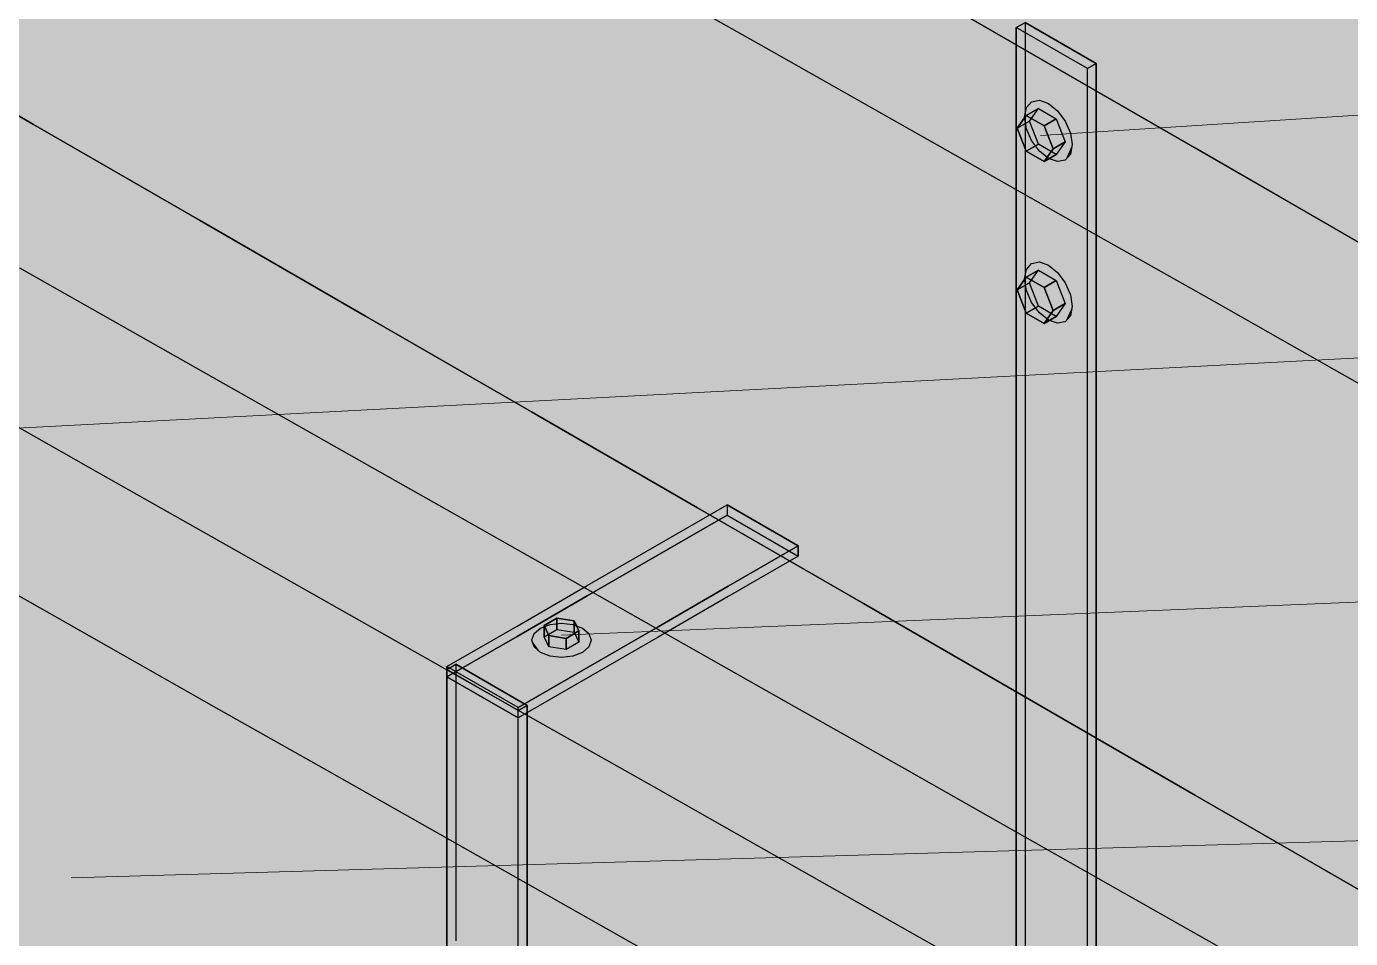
# Model space of a CAD drawing. Header units: metres. Extents: x 0 to 24.2, y -20 to 5.6.
# Drawn here: x 11.6664 to 12.0757, y 1.3067 to 1.5886 of the extents above; entities that cross this region are included whole.
import ezdxf

# ---------------------------------------------------------------- set-up
doc = ezdxf.new("R2010")
doc.units = ezdxf.units.M
doc.header["$LTSCALE"] = 0.25
doc.layers.add('ISO-ARISTAS', color=8, linetype='CONTINUOUS')
doc.layers.add('ISO-CONCRETO-SUP', color=254, linetype='CONTINUOUS', true_color=0xe8e8e8)
doc.layers.add('LLAMADAS', color=30, linetype='CONTINUOUS', lineweight=18)

msp = doc.modelspace()

# ---------------------------------------------------------------- linework, layer by layer
at = {"layer": 'ISO-ARISTAS', "color": 250}
for p, q in [((11.9765, 1.58056), (11.92518, 1.61019)), ((11.9765, 1.58056), (11.92518, 1.61019)), ((11.89677, 1.58091), (11.86258, 1.60025)), ((11.94442, 1.59907), (11.99574, 1.56944)), ((11.94442, 1.59907), (11.99574, 1.56944)), ((11.66858, 1.55833), (11.61726, 1.58796)), ((11.61726, 1.58796), (11.66858, 1.55833)), ((11.97237, 1.58826), (11.97512, 1.58985)), ((11.97237, 1.58826), (11.97512, 1.58985)), ((11.97237, 1.55883), (11.97237, 1.58826)), ((11.99437, 1.57556), (11.97237, 1.58826)), ((11.97237, 1.58826), (11.97237, 1.55883)), ((11.99437, 1.57556), (11.97237, 1.58826)), ((11.97512, 1.58985), (11.97512, 1.56042)), ((11.99712, 1.57715), (11.97512, 1.58985)), ((11.97512, 1.58985), (11.97512, 1.56042)), ((11.97512, 1.58985), (11.99712, 1.57715)), ((11.93095, 1.56157), (11.89677, 1.58091)), ((12.02782, 1.55093), (11.9765, 1.58056)), ((12.02782, 1.55093), (11.9765, 1.58056)), ((11.99437, 1.57556), (11.99712, 1.57715)), ((11.99712, 1.57715), (11.99437, 1.57556)), ((11.99712, 1.54772), (11.99712, 1.57715)), ((11.99712, 1.57715), (11.99712, 1.54772)), ((11.99437, 1.54613), (11.99437, 1.57556)), ((11.99437, 1.54613), (11.99437, 1.57556)), ((11.99574, 1.56944), (12.04706, 1.53981)), ((11.99574, 1.56944), (12.04706, 1.53981)), ((11.97497, 1.56056), (11.97553, 1.56349)), ((11.97553, 1.56349), (11.97713, 1.56533)), ((11.97713, 1.56533), (11.97952, 1.56579)), ((11.97952, 1.56579), (11.98233, 1.56481)), ((11.98233, 1.56481), (11.98515, 1.56254)), ((11.96514, 1.54223), (11.93095, 1.56157)), ((11.97549, 1.56111), (11.97271, 1.55717)), ((11.97271, 1.55717), (11.97549, 1.56111)), ((11.97644, 1.55932), (11.97271, 1.55717)), ((11.97271, 1.55717), (11.97644, 1.55932)), ((11.97553, 1.55699), (11.97497, 1.56056)), ((11.97512, 1.56042), (11.97512, 1.53099)), ((11.97512, 1.56042), (11.97512, 1.53099)), ((11.97921, 1.56326), (11.97549, 1.56111)), ((11.97549, 1.56111), (11.97921, 1.56326)), ((11.97549, 1.56111), (11.98104, 1.55791)), ((11.98104, 1.55791), (11.97549, 1.56111)), ((11.97644, 1.55932), (11.97921, 1.56326)), ((11.97644, 1.55932), (11.97921, 1.56326)), ((11.97921, 1.55216), (11.97644, 1.55932)), ((11.97921, 1.55216), (11.97644, 1.55932)), ((11.97921, 1.56326), (11.98476, 1.56006)), ((11.97921, 1.56326), (11.98476, 1.56006)), ((11.98476, 1.56006), (11.98104, 1.55791)), ((11.98104, 1.55791), (11.98476, 1.56006)), ((11.98476, 1.56006), (11.98754, 1.55291)), ((11.98476, 1.56006), (11.98754, 1.55291)), ((11.98515, 1.56254), (11.98754, 1.55932)), ((11.98754, 1.55932), (11.98913, 1.55564)), ((11.7199, 1.5287), (11.66858, 1.55833)), ((11.66858, 1.55833), (11.7199, 1.5287)), ((11.97237, 1.5294), (11.97237, 1.55883)), ((11.97237, 1.55883), (11.97237, 1.5294)), ((11.97271, 1.55717), (11.97549, 1.55001)), ((11.97549, 1.55001), (11.97271, 1.55717)), ((11.97713, 1.55331), (11.97553, 1.55699)), ((11.98104, 1.55791), (11.98381, 1.55076)), ((11.98381, 1.55076), (11.98104, 1.55791)), ((11.98913, 1.55564), (11.98969, 1.55206)), ((11.97549, 1.55001), (11.97921, 1.55216)), ((11.97921, 1.55216), (11.97549, 1.55001)), ((11.97952, 1.55009), (11.97713, 1.55331)), ((11.98476, 1.54896), (11.97921, 1.55216)), ((11.98476, 1.54896), (11.97921, 1.55216)), ((11.98381, 1.55076), (11.98754, 1.55291)), ((11.98754, 1.55291), (11.98381, 1.55076)), ((11.98754, 1.55291), (11.98476, 1.54896)), ((11.98754, 1.55291), (11.98476, 1.54896)), ((11.98969, 1.55206), (11.98913, 1.54913)), ((11.97549, 1.55001), (11.98104, 1.54681)), ((11.98104, 1.54681), (11.97549, 1.55001)), ((11.98233, 1.54781), (11.97952, 1.55009)), ((11.98104, 1.54681), (11.98381, 1.55076)), ((11.98381, 1.55076), (11.98104, 1.54681)), ((11.98104, 1.54681), (11.98476, 1.54896)), ((11.98476, 1.54896), (11.98104, 1.54681)), ((11.98515, 1.54683), (11.98233, 1.54781)), ((11.98754, 1.5473), (11.98515, 1.54683)), ((11.98913, 1.54913), (11.98754, 1.5473)), ((11.99712, 1.51829), (11.99712, 1.54772)), ((11.99712, 1.54772), (11.99712, 1.51829)), ((12.07914, 1.5213), (12.02782, 1.55093)), ((12.07914, 1.5213), (12.02782, 1.55093)), ((11.99437, 1.5167), (11.99437, 1.54613)), ((11.99437, 1.5167), (11.99437, 1.54613)), ((11.99933, 1.52289), (11.96514, 1.54223)), ((12.04706, 1.53981), (12.09838, 1.51019)), ((12.04706, 1.53981), (12.09838, 1.51019)), ((11.97512, 1.53099), (11.97512, 1.50156)), ((11.97512, 1.53099), (11.97512, 1.50156)), ((11.77122, 1.49907), (11.7199, 1.5287)), ((11.7199, 1.5287), (11.77122, 1.49907)), ((11.97237, 1.49997), (11.97237, 1.5294)), ((11.97237, 1.5294), (11.97237, 1.49997)), ((12.03351, 1.50354), (11.99933, 1.52289)), ((11.97553, 1.51349), (11.97713, 1.51533)), ((11.97713, 1.51533), (11.97952, 1.51579)), ((11.97952, 1.51579), (11.98233, 1.51481)), ((11.98233, 1.51481), (11.98515, 1.51254)), ((11.99437, 1.48727), (11.99437, 1.5167)), ((11.99437, 1.48727), (11.99437, 1.5167)), ((11.99712, 1.48886), (11.99712, 1.51829)), ((11.99712, 1.51829), (11.99712, 1.48886)), ((11.66431, 1.51394), (11.6985, 1.4946)), ((11.97549, 1.51111), (11.97271, 1.50717)), ((11.97271, 1.50717), (11.97549, 1.51111)), ((11.97497, 1.51056), (11.97553, 1.51349)), ((11.97553, 1.50699), (11.97497, 1.51056)), ((11.97921, 1.51326), (11.97549, 1.51111)), ((11.97549, 1.51111), (11.97921, 1.51326)), ((11.97549, 1.51111), (11.98104, 1.50791)), ((11.98104, 1.50791), (11.97549, 1.51111)), ((11.97644, 1.50932), (11.97921, 1.51326)), ((11.97644, 1.50932), (11.97921, 1.51326)), ((11.97921, 1.51326), (11.98476, 1.51006)), ((11.97921, 1.51326), (11.98476, 1.51006)), ((11.98515, 1.51254), (11.98754, 1.50932)), ((11.97644, 1.50932), (11.97271, 1.50717)), ((11.97271, 1.50717), (11.97644, 1.50932)), ((11.97271, 1.50717), (11.97549, 1.50001)), ((11.97549, 1.50001), (11.97271, 1.50717)), ((11.97713, 1.50331), (11.97553, 1.50699)), ((11.97921, 1.50216), (11.97644, 1.50932)), ((11.97921, 1.50216), (11.97644, 1.50932)), ((11.98476, 1.51006), (11.98104, 1.50791)), ((11.98104, 1.50791), (11.98476, 1.51006)), ((11.98104, 1.50791), (11.98381, 1.50076)), ((11.98381, 1.50076), (11.98104, 1.50791)), ((11.98476, 1.51006), (11.98754, 1.50291)), ((11.98476, 1.51006), (11.98754, 1.50291)), ((11.98754, 1.50932), (11.98913, 1.50564)), ((11.97549, 1.50001), (11.97921, 1.50216)), ((11.97921, 1.50216), (11.97549, 1.50001)), ((11.97952, 1.50009), (11.97713, 1.50331)), ((11.98476, 1.49896), (11.97921, 1.50216)), ((11.98476, 1.49896), (11.97921, 1.50216)), ((11.98381, 1.50076), (11.98754, 1.50291)), ((11.98754, 1.50291), (11.98381, 1.50076)), ((11.98754, 1.50291), (11.98476, 1.49896)), ((11.98754, 1.50291), (11.98476, 1.49896)), ((11.98913, 1.50564), (11.98969, 1.50206)), ((11.98969, 1.50206), (11.98913, 1.49913)), ((12.0677, 1.4842), (12.03351, 1.50354)), ((11.82254, 1.46944), (11.77122, 1.49907)), ((11.77122, 1.49907), (11.82254, 1.46944)), ((11.97237, 1.47054), (11.97237, 1.49997)), ((11.97237, 1.49997), (11.97237, 1.47054)), ((11.97512, 1.50156), (11.97512, 1.47213)), ((11.97512, 1.50156), (11.97512, 1.47213)), ((11.97549, 1.50001), (11.98104, 1.49681)), ((11.98104, 1.49681), (11.97549, 1.50001)), ((11.98233, 1.49781), (11.97952, 1.50009)), ((11.98104, 1.49681), (11.98381, 1.50076)), ((11.98381, 1.50076), (11.98104, 1.49681)), ((11.98104, 1.49681), (11.98476, 1.49896)), ((11.98476, 1.49896), (11.98104, 1.49681)), ((11.98913, 1.49913), (11.98754, 1.4973)), ((11.6985, 1.4946), (11.73268, 1.47525)), ((11.98515, 1.49683), (11.98233, 1.49781)), ((11.98754, 1.4973), (11.98515, 1.49683)), ((11.99437, 1.45784), (11.99437, 1.48727)), ((11.99437, 1.45784), (11.99437, 1.48727)), ((11.99712, 1.45943), (11.99712, 1.48886)), ((11.99712, 1.48886), (11.99712, 1.45943)), ((12.10188, 1.46486), (12.0677, 1.4842)), ((11.73268, 1.47525), (11.76687, 1.45591)), ((11.68938, 1.45025), (11.65519, 1.4696)), ((11.68938, 1.45025), (11.65519, 1.4696)), ((11.87386, 1.43981), (11.82254, 1.46944)), ((11.82254, 1.46944), (11.87386, 1.43981)), ((11.97237, 1.44111), (11.97237, 1.47054)), ((11.97237, 1.47054), (11.97237, 1.44111)), ((11.97512, 1.47213), (11.97512, 1.44269)), ((11.97512, 1.47213), (11.97512, 1.44269)), ((11.99437, 1.42841), (11.99437, 1.45784)), ((11.99437, 1.42841), (11.99437, 1.45784)), ((11.99712, 1.42999), (11.99712, 1.45943)), ((11.99712, 1.45943), (11.99712, 1.42999)), ((11.76687, 1.45591), (11.80105, 1.43657)), ((11.72356, 1.43091), (11.68938, 1.45025)), ((11.72356, 1.43091), (11.68938, 1.45025)), ((11.86137, 1.42825), (11.88302, 1.44075)), ((11.86137, 1.42825), (11.88302, 1.44075)), ((11.88302, 1.44075), (11.88302, 1.43758)), ((11.90502, 1.42805), (11.88302, 1.44075)), ((11.88302, 1.44075), (11.88302, 1.43758)), ((11.88302, 1.44075), (11.90502, 1.42805)), ((11.97237, 1.41168), (11.97237, 1.44111)), ((11.97237, 1.44111), (11.97237, 1.41168)), ((11.97512, 1.44269), (11.97512, 1.41326)), ((11.97512, 1.44269), (11.97512, 1.41326)), ((11.80105, 1.43657), (11.83524, 1.41723)), ((11.88302, 1.43758), (11.86137, 1.42508)), ((11.86137, 1.42508), (11.88302, 1.43758)), ((11.92518, 1.41019), (11.87386, 1.43981)), ((11.87386, 1.43981), (11.92518, 1.41019)), ((11.88302, 1.43758), (11.90502, 1.42488)), ((11.88302, 1.43758), (11.90502, 1.42488)), ((11.75775, 1.41157), (11.72356, 1.43091)), ((11.75775, 1.41157), (11.72356, 1.43091)), ((11.99437, 1.39898), (11.99437, 1.42841)), ((11.99437, 1.39898), (11.99437, 1.42841)), ((11.99712, 1.40056), (11.99712, 1.42999)), ((11.99712, 1.42999), (11.99712, 1.40056)), ((11.83972, 1.41575), (11.86137, 1.42825)), ((11.83972, 1.41575), (11.86137, 1.42825)), ((11.86137, 1.42508), (11.83972, 1.41258)), ((11.83972, 1.41258), (11.86137, 1.42508)), ((11.90502, 1.42805), (11.88337, 1.41555)), ((11.88337, 1.41555), (11.90502, 1.42805)), ((11.90502, 1.42488), (11.88337, 1.41238)), ((11.90502, 1.42488), (11.88337, 1.41238)), ((11.90502, 1.42488), (11.90502, 1.42805)), ((11.90502, 1.42805), (11.90502, 1.42488)), ((11.65747, 1.41631), (11.69166, 1.39697)), ((11.65747, 1.41631), (11.69166, 1.39697)), ((11.83524, 1.41723), (11.86942, 1.39789)), ((11.81807, 1.40325), (11.83972, 1.41575)), ((11.81807, 1.40325), (11.83972, 1.41575)), ((11.83972, 1.41258), (11.81807, 1.40008)), ((11.81807, 1.40008), (11.83972, 1.41258)), ((11.88337, 1.41555), (11.86172, 1.40305)), ((11.86172, 1.40305), (11.88337, 1.41555)), ((11.88337, 1.41238), (11.86172, 1.39988)), ((11.88337, 1.41238), (11.86172, 1.39988)), ((11.97512, 1.41326), (11.97512, 1.38383)), ((11.97512, 1.41326), (11.97512, 1.38383)), ((11.79193, 1.39223), (11.75775, 1.41157)), ((11.79193, 1.39223), (11.75775, 1.41157)), ((11.9765, 1.38056), (11.92518, 1.41019)), ((11.92518, 1.41019), (11.9765, 1.38056)), ((11.97237, 1.38224), (11.97237, 1.41168)), ((11.97237, 1.41168), (11.97237, 1.38224)), ((11.82532, 1.40264), (11.8283, 1.40379)), ((11.83037, 1.4057), (11.82642, 1.40342)), ((11.82642, 1.40342), (11.83037, 1.4057)), ((11.8283, 1.40379), (11.83182, 1.40419)), ((11.83577, 1.40487), (11.83037, 1.4057)), ((11.83037, 1.4057), (11.83037, 1.4022)), ((11.83037, 1.4022), (11.83037, 1.4057)), ((11.83037, 1.4057), (11.83577, 1.40487)), ((11.83182, 1.40419), (11.83533, 1.40379)), ((11.83533, 1.40379), (11.83831, 1.40264)), ((11.83577, 1.40137), (11.83577, 1.40487)), ((11.83721, 1.40175), (11.83577, 1.40487)), ((11.83577, 1.40487), (11.83577, 1.40137)), ((11.83577, 1.40487), (11.83721, 1.40175)), ((11.79642, 1.39075), (11.81807, 1.40325)), ((11.79642, 1.39075), (11.81807, 1.40325)), ((11.81807, 1.40008), (11.79642, 1.38758)), ((11.79642, 1.38758), (11.81807, 1.40008)), ((11.82263, 1.39889), (11.82333, 1.40092)), ((11.82333, 1.40092), (11.82532, 1.40264)), ((11.82642, 1.40342), (11.82642, 1.39992)), ((11.82642, 1.39992), (11.82642, 1.40342)), ((11.82642, 1.40342), (11.82787, 1.40031)), ((11.82787, 1.40031), (11.82642, 1.40342)), ((11.82642, 1.39992), (11.83037, 1.4022)), ((11.82642, 1.39992), (11.83037, 1.4022)), ((11.82787, 1.39681), (11.82642, 1.39992)), ((11.82787, 1.39681), (11.82642, 1.39992)), ((11.82787, 1.40031), (11.82787, 1.39681)), ((11.83326, 1.39947), (11.82787, 1.40031)), ((11.82787, 1.39681), (11.82787, 1.40031)), ((11.82787, 1.40031), (11.83326, 1.39947)), ((11.83037, 1.4022), (11.83577, 1.40137)), ((11.83037, 1.4022), (11.83577, 1.40137)), ((11.83721, 1.40175), (11.83326, 1.39947)), ((11.83326, 1.39947), (11.83721, 1.40175)), ((11.83577, 1.40137), (11.83721, 1.39825)), ((11.83577, 1.40137), (11.83721, 1.39825)), ((11.83721, 1.39825), (11.83721, 1.40175)), ((11.83721, 1.40175), (11.83721, 1.39825)), ((11.83831, 1.40264), (11.8403, 1.40092)), ((11.86172, 1.40305), (11.84007, 1.39055)), ((11.84007, 1.39055), (11.86172, 1.40305)), ((11.86172, 1.39988), (11.84007, 1.38738)), ((11.86172, 1.39988), (11.84007, 1.38738)), ((11.8403, 1.40092), (11.841, 1.39889)), ((11.99712, 1.37113), (11.99712, 1.40056)), ((11.99712, 1.40056), (11.99712, 1.37113)), ((11.69166, 1.39697), (11.72584, 1.37762)), ((11.69166, 1.39697), (11.72584, 1.37762)), ((11.82333, 1.39686), (11.82263, 1.39889)), ((11.82532, 1.39514), (11.82333, 1.39686)), ((11.83326, 1.39597), (11.82787, 1.39681)), ((11.83326, 1.39597), (11.82787, 1.39681)), ((11.83326, 1.39597), (11.83326, 1.39947)), ((11.83326, 1.39947), (11.83326, 1.39597)), ((11.83721, 1.39825), (11.83326, 1.39597)), ((11.83721, 1.39825), (11.83326, 1.39597)), ((11.8403, 1.39686), (11.83831, 1.39514)), ((11.841, 1.39889), (11.8403, 1.39686)), ((11.86942, 1.39789), (11.90361, 1.37854)), ((11.99437, 1.36954), (11.99437, 1.39898)), ((11.99437, 1.36954), (11.99437, 1.39898)), ((11.82612, 1.37289), (11.79193, 1.39223)), ((11.82612, 1.37289), (11.79193, 1.39223)), ((11.8283, 1.39399), (11.82532, 1.39514)), ((11.83182, 1.39358), (11.8283, 1.39399)), ((11.83533, 1.39399), (11.83182, 1.39358)), ((11.83831, 1.39514), (11.83533, 1.39399)), ((11.79642, 1.38985), (11.79917, 1.39144)), ((11.79642, 1.38985), (11.79917, 1.39144)), ((11.79642, 1.38758), (11.79642, 1.39075)), ((11.81842, 1.37805), (11.79642, 1.39075)), ((11.81842, 1.37805), (11.79642, 1.39075)), ((11.79642, 1.39075), (11.79642, 1.38758)), ((11.79642, 1.36137), (11.79642, 1.38985)), ((11.81842, 1.37715), (11.79642, 1.38985)), ((11.79642, 1.38985), (11.79642, 1.36137)), ((11.81842, 1.37715), (11.79642, 1.38985)), ((11.81842, 1.37488), (11.79642, 1.38758)), ((11.79642, 1.38758), (11.81842, 1.37488)), ((11.79917, 1.39144), (11.79917, 1.36295)), ((11.82117, 1.37874), (11.79917, 1.39144)), ((11.79917, 1.39144), (11.79917, 1.36295)), ((11.79917, 1.39144), (11.82117, 1.37874)), ((11.84007, 1.39055), (11.81842, 1.37805)), ((11.81842, 1.37805), (11.84007, 1.39055)), ((11.84007, 1.38738), (11.81842, 1.37488)), ((11.84007, 1.38738), (11.81842, 1.37488)), ((11.97512, 1.38383), (11.97512, 1.3544)), ((11.97512, 1.38383), (11.97512, 1.3544)), ((11.97237, 1.35281), (11.97237, 1.38224)), ((11.97237, 1.38224), (11.97237, 1.35281)), ((12.02782, 1.35093), (11.9765, 1.38056)), ((11.9765, 1.38056), (12.02782, 1.35093)), ((11.72584, 1.37762), (11.76003, 1.35828)), ((11.72584, 1.37762), (11.76003, 1.35828)), ((11.81842, 1.37715), (11.82117, 1.37874)), ((11.82117, 1.37874), (11.81842, 1.37715)), ((11.81842, 1.37488), (11.81842, 1.37805)), ((11.81842, 1.37488), (11.81842, 1.37805)), ((11.81842, 1.34867), (11.81842, 1.37715)), ((11.81842, 1.34867), (11.81842, 1.37715)), ((11.82117, 1.35025), (11.82117, 1.37874)), ((11.82117, 1.37874), (11.82117, 1.35025)), ((11.90361, 1.37854), (11.93779, 1.3592)), ((11.86031, 1.35354), (11.82612, 1.37289)), ((11.86031, 1.35354), (11.82612, 1.37289)), ((11.99712, 1.3417), (11.99712, 1.37113)), ((11.99712, 1.37113), (11.99712, 1.3417)), ((11.99437, 1.34011), (11.99437, 1.36954)), ((11.99437, 1.34011), (11.99437, 1.36954)), ((11.79917, 1.36295), (11.79917, 1.33447)), ((11.79917, 1.36295), (11.79917, 1.33447)), ((11.79642, 1.33288), (11.79642, 1.36137)), ((11.79642, 1.36137), (11.79642, 1.33288)), ((11.93779, 1.3592), (11.97198, 1.33986)), ((11.76003, 1.35828), (11.79421, 1.33894)), ((11.76003, 1.35828), (11.79421, 1.33894)), ((11.89449, 1.3342), (11.86031, 1.35354)), ((11.89449, 1.3342), (11.86031, 1.35354)), ((11.97237, 1.32338), (11.97237, 1.35281)), ((11.97237, 1.35281), (11.97237, 1.32338)), ((11.97512, 1.3544), (11.97512, 1.32497)), ((11.97512, 1.3544), (11.97512, 1.32497)), ((12.07914, 1.3213), (12.02782, 1.35093)), ((12.02782, 1.35093), (12.07914, 1.3213)), ((11.81842, 1.32018), (11.81842, 1.34867)), ((11.81842, 1.32018), (11.81842, 1.34867)), ((11.82117, 1.32177), (11.82117, 1.35025)), ((11.82117, 1.35025), (11.82117, 1.32177)), ((11.79421, 1.33894), (11.8284, 1.3196)), ((11.79421, 1.33894), (11.8284, 1.3196)), ((11.97198, 1.33986), (12.00616, 1.32052)), ((11.99437, 1.31068), (11.99437, 1.34011)), ((11.99437, 1.31068), (11.99437, 1.34011)), ((11.99712, 1.31227), (11.99712, 1.3417)), ((11.99712, 1.3417), (11.99712, 1.31227)), ((11.79917, 1.33447), (11.79917, 1.30599)), ((11.79917, 1.33447), (11.79917, 1.30599)), ((11.92868, 1.31486), (11.89449, 1.3342)), ((11.92868, 1.31486), (11.89449, 1.3342)), ((11.79642, 1.3044), (11.79642, 1.33288)), ((11.79642, 1.33288), (11.79642, 1.3044)), ((11.97237, 1.29395), (11.97237, 1.32338)), ((11.97237, 1.32338), (11.97237, 1.29395)), ((11.97512, 1.32497), (11.97512, 1.29554)), ((11.97512, 1.32497), (11.97512, 1.29554)), ((11.81842, 1.2917), (11.81842, 1.32018)), ((11.81842, 1.2917), (11.81842, 1.32018)), ((11.82117, 1.29329), (11.82117, 1.32177)), ((11.82117, 1.32177), (11.82117, 1.29329)), ((11.8284, 1.3196), (11.86258, 1.30025)), ((11.8284, 1.3196), (11.86258, 1.30025)), ((12.00616, 1.32052), (12.04035, 1.30118)), ((11.96286, 1.29552), (11.92868, 1.31486)), ((11.96286, 1.29552), (11.92868, 1.31486)), ((11.99437, 1.28125), (11.99437, 1.31068)), ((11.99437, 1.28125), (11.99437, 1.31068)), ((11.99712, 1.28284), (11.99712, 1.31227)), ((11.99712, 1.31227), (11.99712, 1.28284))]:
    msp.add_line(p, q, dxfattribs=at)
at = {"layer": 'ISO-CONCRETO-SUP', "true_color": 0xb2b2ad}
for points in [[(11.66858, 1.60833), (11.7199, 1.5787), (11.66858, 1.65833), (11.7199, 1.6287)], [(11.77122, 1.59907), (11.82254, 1.56944), (11.77122, 1.64907), (11.82254, 1.61944)], [(11.94442, 1.59907), (11.99574, 1.56944), (11.94442, 1.64907), (11.99574, 1.61944)], [(11.61726, 1.58796), (11.66858, 1.55833), (11.61726, 1.63796), (11.66858, 1.60833)], [(11.87386, 1.58981), (11.92518, 1.56019), (11.87386, 1.63981), (11.92518, 1.61019)], [(12.04706, 1.58981), (12.09838, 1.56019), (12.04706, 1.63981), (12.09838, 1.61019)], [(11.7199, 1.5787), (11.77122, 1.54907), (11.7199, 1.6287), (11.77122, 1.59907)], [(11.82254, 1.56944), (11.87386, 1.53981), (11.82254, 1.61944), (11.87386, 1.58981)], [(11.99574, 1.56944), (12.04706, 1.53981), (11.99574, 1.61944), (12.04706, 1.58981)], [(11.92518, 1.56019), (11.9765, 1.53056), (11.92518, 1.61019), (11.9765, 1.58056)], [(11.66858, 1.55833), (11.7199, 1.5287), (11.66858, 1.60833), (11.7199, 1.5787)], [(11.77122, 1.54907), (11.82254, 1.51944), (11.77122, 1.59907), (11.82254, 1.56944)], [(11.87386, 1.53981), (11.92518, 1.51019), (11.87386, 1.58981), (11.92518, 1.56019)], [(12.04706, 1.53981), (12.09838, 1.51019), (12.04706, 1.58981), (12.09838, 1.56019)], [(11.9765, 1.53056), (12.02782, 1.50093), (11.9765, 1.58056), (12.02782, 1.55093)], [(11.7199, 1.5287), (11.77122, 1.49907), (11.7199, 1.5787), (11.77122, 1.54907)], [(11.82254, 1.51944), (11.87386, 1.48981), (11.82254, 1.56944), (11.87386, 1.53981)], [(11.92518, 1.51019), (11.9765, 1.48056), (11.92518, 1.56019), (11.9765, 1.53056)], [(11.77122, 1.49907), (11.82254, 1.46944), (11.77122, 1.54907), (11.82254, 1.51944)], [(12.02782, 1.50093), (12.07914, 1.4713), (12.02782, 1.55093), (12.07914, 1.5213)], [(11.87386, 1.48981), (11.92518, 1.46019), (11.87386, 1.53981), (11.92518, 1.51019)], [(11.9765, 1.48056), (12.02782, 1.45093), (11.9765, 1.53056), (12.02782, 1.50093)], [(11.82254, 1.46944), (11.87386, 1.43981), (11.82254, 1.51944), (11.87386, 1.48981)], [(11.92518, 1.46019), (11.9765, 1.43056), (11.92518, 1.51019), (11.9765, 1.48056)], [(12.02782, 1.45093), (12.07914, 1.4213), (12.02782, 1.50093), (12.07914, 1.4713)], [(11.87386, 1.43981), (11.92518, 1.41019), (11.87386, 1.48981), (11.92518, 1.46019)], [(11.9765, 1.43056), (12.02782, 1.40093), (11.9765, 1.48056), (12.02782, 1.45093)], [(11.92518, 1.41019), (11.9765, 1.38056), (11.92518, 1.46019), (11.9765, 1.43056)], [(12.02782, 1.40093), (12.07914, 1.3713), (12.02782, 1.45093), (12.07914, 1.4213)], [(11.9765, 1.38056), (12.02782, 1.35093), (11.9765, 1.43056), (12.02782, 1.40093)], [(12.02782, 1.35093), (12.07914, 1.3213), (12.02782, 1.40093), (12.07914, 1.3713)]]:
    msp.add_solid(points, dxfattribs=at)
at = {"layer": 'ISO-CONCRETO-SUP', "true_color": 0xa2a7af}
for points in [[(11.65747, 1.60381), (11.69166, 1.58447), (11.65747, 1.64131), (11.69166, 1.62197)], [(11.72584, 1.60262), (11.76003, 1.58328), (11.72584, 1.64012), (11.76003, 1.62078)], [(11.79421, 1.60144), (11.8284, 1.5821), (11.79421, 1.63894), (11.8284, 1.6196)], [(11.69166, 1.58447), (11.72584, 1.56512), (11.69166, 1.62197), (11.72584, 1.60262)], [(11.76003, 1.58328), (11.79421, 1.56394), (11.76003, 1.62078), (11.79421, 1.60144)], [(11.8284, 1.5821), (11.86258, 1.56275), (11.8284, 1.6196), (11.86258, 1.60025)], [(11.65747, 1.56631), (11.69166, 1.54697), (11.65747, 1.60381), (11.69166, 1.58447)], [(11.72584, 1.56512), (11.76003, 1.54578), (11.72584, 1.60262), (11.76003, 1.58328)], [(11.79421, 1.56394), (11.8284, 1.5446), (11.79421, 1.60144), (11.8284, 1.5821)], [(11.86258, 1.56275), (11.89677, 1.54341), (11.86258, 1.60025), (11.89677, 1.58091)], [(11.69166, 1.54697), (11.72584, 1.52762), (11.69166, 1.58447), (11.72584, 1.56512)], [(11.76003, 1.54578), (11.79421, 1.52644), (11.76003, 1.58328), (11.79421, 1.56394)], [(11.8284, 1.5446), (11.86258, 1.52525), (11.8284, 1.5821), (11.86258, 1.56275)], [(11.89677, 1.54341), (11.93095, 1.52407), (11.89677, 1.58091), (11.93095, 1.56157)], [(11.65747, 1.52881), (11.69166, 1.50947), (11.65747, 1.56631), (11.69166, 1.54697)], [(11.72584, 1.52762), (11.76003, 1.50828), (11.72584, 1.56512), (11.76003, 1.54578)], [(11.79421, 1.52644), (11.8284, 1.5071), (11.79421, 1.56394), (11.8284, 1.5446)], [(11.86258, 1.52525), (11.89677, 1.50591), (11.86258, 1.56275), (11.89677, 1.54341)], [(11.93095, 1.52407), (11.96514, 1.50473), (11.93095, 1.56157), (11.96514, 1.54223)], [(11.69166, 1.50947), (11.72584, 1.49012), (11.69166, 1.54697), (11.72584, 1.52762)], [(11.76003, 1.50828), (11.79421, 1.48894), (11.76003, 1.54578), (11.79421, 1.52644)], [(11.8284, 1.5071), (11.86258, 1.48775), (11.8284, 1.5446), (11.86258, 1.52525)], [(11.89677, 1.50591), (11.93095, 1.48657), (11.89677, 1.54341), (11.93095, 1.52407)], [(11.96514, 1.50473), (11.99933, 1.48539), (11.96514, 1.54223), (11.99933, 1.52289)], [(11.65747, 1.49131), (11.69166, 1.47197), (11.65747, 1.52881), (11.69166, 1.50947)], [(11.72584, 1.49012), (11.76003, 1.47078), (11.72584, 1.52762), (11.76003, 1.50828)], [(11.79421, 1.48894), (11.8284, 1.4696), (11.79421, 1.52644), (11.8284, 1.5071)], [(11.86258, 1.48775), (11.89677, 1.46841), (11.86258, 1.52525), (11.89677, 1.50591)], [(11.93095, 1.48657), (11.96514, 1.46723), (11.93095, 1.52407), (11.96514, 1.50473)], [(11.99933, 1.48539), (12.03351, 1.46604), (11.99933, 1.52289), (12.03351, 1.50354)], [(11.69166, 1.47197), (11.72584, 1.45262), (11.69166, 1.50947), (11.72584, 1.49012)], [(11.76003, 1.47078), (11.79421, 1.45144), (11.76003, 1.50828), (11.79421, 1.48894)], [(11.8284, 1.4696), (11.86258, 1.45025), (11.8284, 1.5071), (11.86258, 1.48775)], [(11.89677, 1.46841), (11.93095, 1.44907), (11.89677, 1.50591), (11.93095, 1.48657)], [(11.96514, 1.46723), (11.99933, 1.44789), (11.96514, 1.50473), (11.99933, 1.48539)], [(12.03351, 1.46604), (12.0677, 1.4467), (12.03351, 1.50354), (12.0677, 1.4842)], [(11.65747, 1.45381), (11.69166, 1.43447), (11.65747, 1.49131), (11.69166, 1.47197)], [(11.72584, 1.45262), (11.76003, 1.43328), (11.72584, 1.49012), (11.76003, 1.47078)], [(11.79421, 1.45144), (11.8284, 1.4321), (11.79421, 1.48894), (11.8284, 1.4696)], [(11.86258, 1.45025), (11.89677, 1.43091), (11.86258, 1.48775), (11.89677, 1.46841)], [(11.93095, 1.44907), (11.96514, 1.42973), (11.93095, 1.48657), (11.96514, 1.46723)], [(11.99933, 1.44789), (12.03351, 1.42854), (11.99933, 1.48539), (12.03351, 1.46604)], [(12.0677, 1.4467), (12.10188, 1.42736), (12.0677, 1.4842), (12.10188, 1.46486)], [(11.65519, 1.43388), (11.68938, 1.41454), (11.65519, 1.4696), (11.68938, 1.45025)], [(11.69166, 1.43447), (11.72584, 1.41512), (11.69166, 1.47197), (11.72584, 1.45262)], [(11.76003, 1.43328), (11.79421, 1.41394), (11.76003, 1.47078), (11.79421, 1.45144)], [(11.8284, 1.4321), (11.86258, 1.41275), (11.8284, 1.4696), (11.86258, 1.45025)], [(11.89677, 1.43091), (11.93095, 1.41157), (11.89677, 1.46841), (11.93095, 1.44907)], [(11.96514, 1.42973), (11.99933, 1.41039), (11.96514, 1.46723), (11.99933, 1.44789)], [(12.03351, 1.42854), (12.0677, 1.4092), (12.03351, 1.46604), (12.0677, 1.4467)], [(11.65747, 1.41631), (11.69166, 1.39697), (11.65747, 1.45381), (11.69166, 1.43447)], [(11.68938, 1.41454), (11.72356, 1.3952), (11.68938, 1.45025), (11.72356, 1.43091)], [(11.72584, 1.41512), (11.76003, 1.39578), (11.72584, 1.45262), (11.76003, 1.43328)], [(11.79421, 1.41394), (11.8284, 1.3946), (11.79421, 1.45144), (11.8284, 1.4321)], [(11.86258, 1.41275), (11.89677, 1.39341), (11.86258, 1.45025), (11.89677, 1.43091)], [(11.93095, 1.41157), (11.96514, 1.39223), (11.93095, 1.44907), (11.96514, 1.42973)], [(11.99933, 1.41039), (12.03351, 1.39104), (11.99933, 1.44789), (12.03351, 1.42854)], [(12.0677, 1.4092), (12.10188, 1.38986), (12.0677, 1.4467), (12.10188, 1.42736)], [(11.65519, 1.39817), (11.68938, 1.37883), (11.65519, 1.43388), (11.68938, 1.41454)], [(11.69166, 1.39697), (11.72584, 1.37762), (11.69166, 1.43447), (11.72584, 1.41512)], [(11.76003, 1.39578), (11.79421, 1.37644), (11.76003, 1.43328), (11.79421, 1.41394)], [(11.72356, 1.3952), (11.75775, 1.37586), (11.72356, 1.43091), (11.75775, 1.41157)], [(11.8284, 1.3946), (11.86258, 1.37525), (11.8284, 1.4321), (11.86258, 1.41275)], [(11.89677, 1.39341), (11.93095, 1.37407), (11.89677, 1.43091), (11.93095, 1.41157)], [(11.96514, 1.39223), (11.99933, 1.37289), (11.96514, 1.42973), (11.99933, 1.41039)], [(12.03351, 1.39104), (12.0677, 1.3717), (12.03351, 1.42854), (12.0677, 1.4092)], [(11.68938, 1.37883), (11.72356, 1.35948), (11.68938, 1.41454), (11.72356, 1.3952)], [(11.72584, 1.37762), (11.76003, 1.35828), (11.72584, 1.41512), (11.76003, 1.39578)], [(11.79421, 1.37644), (11.8284, 1.3571), (11.79421, 1.41394), (11.8284, 1.3946)], [(11.86258, 1.37525), (11.89677, 1.35591), (11.86258, 1.41275), (11.89677, 1.39341)], [(11.75775, 1.37586), (11.79193, 1.35651), (11.75775, 1.41157), (11.79193, 1.39223)], [(11.93095, 1.37407), (11.96514, 1.35473), (11.93095, 1.41157), (11.96514, 1.39223)], [(11.99933, 1.37289), (12.03351, 1.35354), (11.99933, 1.41039), (12.03351, 1.39104)], [(12.0677, 1.3717), (12.10188, 1.35236), (12.0677, 1.4092), (12.10188, 1.38986)], [(11.65519, 1.36245), (11.68938, 1.34311), (11.65519, 1.39817), (11.68938, 1.37883)], [(11.76003, 1.35828), (11.79421, 1.33894), (11.76003, 1.39578), (11.79421, 1.37644)], [(11.72356, 1.35948), (11.75775, 1.34014), (11.72356, 1.3952), (11.75775, 1.37586)], [(11.79193, 1.35651), (11.82612, 1.33717), (11.79193, 1.39223), (11.82612, 1.37289)], [(11.8284, 1.3571), (11.86258, 1.33775), (11.8284, 1.3946), (11.86258, 1.37525)], [(11.89677, 1.35591), (11.93095, 1.33657), (11.89677, 1.39341), (11.93095, 1.37407)], [(11.96514, 1.35473), (11.99933, 1.33539), (11.96514, 1.39223), (11.99933, 1.37289)], [(12.03351, 1.35354), (12.0677, 1.3342), (12.03351, 1.39104), (12.0677, 1.3717)], [(11.68938, 1.34311), (11.72356, 1.32377), (11.68938, 1.37883), (11.72356, 1.35948)], [(11.75775, 1.34014), (11.79193, 1.3208), (11.75775, 1.37586), (11.79193, 1.35651)], [(11.79421, 1.33894), (11.8284, 1.3196), (11.79421, 1.37644), (11.8284, 1.3571)], [(11.86258, 1.33775), (11.89677, 1.31841), (11.86258, 1.37525), (11.89677, 1.35591)], [(11.82612, 1.33717), (11.86031, 1.31783), (11.82612, 1.37289), (11.86031, 1.35354)], [(11.93095, 1.33657), (11.96514, 1.31723), (11.93095, 1.37407), (11.96514, 1.35473)], [(11.99933, 1.33539), (12.03351, 1.31604), (11.99933, 1.37289), (12.03351, 1.35354)], [(12.0677, 1.3342), (12.10188, 1.31486), (12.0677, 1.3717), (12.10188, 1.35236)], [(11.65519, 1.32674), (11.68938, 1.3074), (11.65519, 1.36245), (11.68938, 1.34311)], [(11.72356, 1.32377), (11.75775, 1.30443), (11.72356, 1.35948), (11.75775, 1.34014)], [(11.79193, 1.3208), (11.82612, 1.30146), (11.79193, 1.35651), (11.82612, 1.33717)], [(11.8284, 1.3196), (11.86258, 1.30025), (11.8284, 1.3571), (11.86258, 1.33775)], [(11.89677, 1.31841), (11.93095, 1.29907), (11.89677, 1.35591), (11.93095, 1.33657)], [(11.96514, 1.31723), (11.99933, 1.29789), (11.96514, 1.35473), (11.99933, 1.33539)], [(11.86031, 1.31783), (11.89449, 1.29849), (11.86031, 1.35354), (11.89449, 1.3342)], [(12.03351, 1.31604), (12.0677, 1.2967), (12.03351, 1.35354), (12.0677, 1.3342)], [(11.68938, 1.3074), (11.72356, 1.28806), (11.68938, 1.34311), (11.72356, 1.32377)], [(11.75775, 1.30443), (11.79193, 1.28509), (11.75775, 1.34014), (11.79193, 1.3208)], [(11.82612, 1.30146), (11.86031, 1.28212), (11.82612, 1.33717), (11.86031, 1.31783)], [(11.86258, 1.30025), (11.89677, 1.28091), (11.86258, 1.33775), (11.89677, 1.31841)], [(11.89449, 1.29849), (11.92868, 1.27915), (11.89449, 1.3342), (11.92868, 1.31486)], [(11.93095, 1.29907), (11.96514, 1.27973), (11.93095, 1.33657), (11.96514, 1.31723)], [(11.99933, 1.29789), (12.03351, 1.27854), (11.99933, 1.33539), (12.03351, 1.31604)], [(12.0677, 1.2967), (12.10188, 1.27736), (12.0677, 1.3342), (12.10188, 1.31486)], [(11.65519, 1.29103), (11.68938, 1.27168), (11.65519, 1.32674), (11.68938, 1.3074)], [(11.72356, 1.28806), (11.75775, 1.26871), (11.72356, 1.32377), (11.75775, 1.30443)], [(11.79193, 1.28509), (11.82612, 1.26574), (11.79193, 1.3208), (11.82612, 1.30146)], [(11.86031, 1.28212), (11.89449, 1.26277), (11.86031, 1.31783), (11.89449, 1.29849)], [(11.89677, 1.28091), (11.93095, 1.26157), (11.89677, 1.31841), (11.93095, 1.29907)], [(11.92868, 1.27915), (11.96286, 1.2598), (11.92868, 1.31486), (11.96286, 1.29552)], [(11.96514, 1.27973), (11.99933, 1.26039), (11.96514, 1.31723), (11.99933, 1.29789)], [(12.03351, 1.27854), (12.0677, 1.2592), (12.03351, 1.31604), (12.0677, 1.2967)], [(11.68938, 1.27168), (11.72356, 1.25234), (11.68938, 1.3074), (11.72356, 1.28806)]]:
    msp.add_solid(points, dxfattribs=at)
at = {"layer": 'ISO-CONCRETO-SUP', "true_color": 0xc5c5c0}
for points in [[(11.70386, 1.63796), (11.75518, 1.60833), (11.66056, 1.61296), (11.71188, 1.58333)], [(11.79848, 1.63333), (11.8498, 1.6037), (11.75518, 1.60833), (11.8065, 1.5787)], [(11.96848, 1.63519), (12.0198, 1.60556), (11.92518, 1.61019), (11.9765, 1.58056)], [(12.0631, 1.63056), (12.11442, 1.60093), (12.0198, 1.60556), (12.07112, 1.57593)], [(11.8931, 1.6287), (11.94442, 1.59907), (11.8498, 1.6037), (11.90112, 1.57407)], [(11.66056, 1.61296), (11.71188, 1.58333), (11.61726, 1.58796), (11.66858, 1.55833)], [(11.75518, 1.60833), (11.8065, 1.5787), (11.71188, 1.58333), (11.7632, 1.5537)], [(12.0198, 1.60556), (12.07112, 1.57593), (11.9765, 1.58056), (12.02782, 1.55093)], [(11.8498, 1.6037), (11.90112, 1.57407), (11.8065, 1.5787), (11.85782, 1.54907)], [(12.11442, 1.60093), (12.16574, 1.5713), (12.07112, 1.57593), (12.12244, 1.5463)], [(11.94442, 1.59907), (11.99574, 1.56944), (11.90112, 1.57407), (11.95244, 1.54444)], [(11.71188, 1.58333), (11.7632, 1.5537), (11.66858, 1.55833), (11.7199, 1.5287)], [(11.8065, 1.5787), (11.85782, 1.54907), (11.7632, 1.5537), (11.81452, 1.52407)], [(12.07112, 1.57593), (12.12244, 1.5463), (12.02782, 1.55093), (12.07914, 1.5213)], [(11.90112, 1.57407), (11.95244, 1.54444), (11.85782, 1.54907), (11.90914, 1.51944)], [(11.99574, 1.56944), (12.04706, 1.53981), (11.95244, 1.54444), (12.00376, 1.51481)], [(11.7632, 1.5537), (11.81452, 1.52407), (11.7199, 1.5287), (11.77122, 1.49907)], [(11.85782, 1.54907), (11.90914, 1.51944), (11.81452, 1.52407), (11.86584, 1.49444)], [(11.95244, 1.54444), (12.00376, 1.51481), (11.90914, 1.51944), (11.96046, 1.48981)], [(12.04706, 1.53981), (12.09838, 1.51019), (12.00376, 1.51481), (12.05508, 1.48519)], [(11.81452, 1.52407), (11.86584, 1.49444), (11.77122, 1.49907), (11.82254, 1.46944)], [(11.90914, 1.51944), (11.96046, 1.48981), (11.86584, 1.49444), (11.91716, 1.46481)], [(12.00376, 1.51481), (12.05508, 1.48519), (11.96046, 1.48981), (12.01178, 1.46019)], [(12.09838, 1.51019), (12.1497, 1.48056), (12.05508, 1.48519), (12.1064, 1.45556)], [(11.86584, 1.49444), (11.91716, 1.46481), (11.82254, 1.46944), (11.87386, 1.43981)], [(11.96046, 1.48981), (12.01178, 1.46019), (11.91716, 1.46481), (11.96848, 1.43519)], [(12.05508, 1.48519), (12.1064, 1.45556), (12.01178, 1.46019), (12.0631, 1.43056)], [(11.91716, 1.46481), (11.96848, 1.43519), (11.87386, 1.43981), (11.92518, 1.41019)], [(12.01178, 1.46019), (12.0631, 1.43056), (11.96848, 1.43519), (12.0198, 1.40556)], [(12.1064, 1.45556), (12.15772, 1.42593), (12.0631, 1.43056), (12.11442, 1.40093)], [(11.96848, 1.43519), (12.0198, 1.40556), (11.92518, 1.41019), (11.9765, 1.38056)], [(12.0631, 1.43056), (12.11442, 1.40093), (12.0198, 1.40556), (12.07112, 1.37593)], [(12.0198, 1.40556), (12.07112, 1.37593), (11.9765, 1.38056), (12.02782, 1.35093)], [(12.11442, 1.40093), (12.16574, 1.3713), (12.07112, 1.37593), (12.12244, 1.3463)], [(12.07112, 1.37593), (12.12244, 1.3463), (12.02782, 1.35093), (12.07914, 1.3213)]]:
    msp.add_solid(points, dxfattribs=at)
at = {"layer": 'ISO-CONCRETO-SUP', "true_color": 0x6a7481}
for points in [[(11.97512, 1.56042), (11.97237, 1.55883), (11.97512, 1.58985), (11.97237, 1.58826)], [(11.99712, 1.54772), (11.99437, 1.54613), (11.99712, 1.57715), (11.99437, 1.57556)], [(11.97512, 1.53099), (11.97237, 1.5294), (11.97512, 1.56042), (11.97237, 1.55883)], [(11.99712, 1.51829), (11.99437, 1.5167), (11.99712, 1.54772), (11.99437, 1.54613)], [(11.97512, 1.50156), (11.97237, 1.49997), (11.97512, 1.53099), (11.97237, 1.5294)], [(11.99712, 1.48886), (11.99437, 1.48727), (11.99712, 1.51829), (11.99437, 1.5167)], [(11.97512, 1.47213), (11.97237, 1.47054), (11.97512, 1.50156), (11.97237, 1.49997)], [(11.99712, 1.45943), (11.99437, 1.45784), (11.99712, 1.48886), (11.99437, 1.48727)], [(11.97512, 1.44269), (11.97237, 1.44111), (11.97512, 1.47213), (11.97237, 1.47054)], [(11.99712, 1.42999), (11.99437, 1.42841), (11.99712, 1.45943), (11.99437, 1.45784)], [(11.88302, 1.43758), (11.86137, 1.42508), (11.88302, 1.44075), (11.86137, 1.42825)], [(11.97512, 1.41326), (11.97237, 1.41168), (11.97512, 1.44269), (11.97237, 1.44111)], [(11.99712, 1.40056), (11.99437, 1.39898), (11.99712, 1.42999), (11.99437, 1.42841)], [(11.86137, 1.42508), (11.83972, 1.41258), (11.86137, 1.42825), (11.83972, 1.41575)], [(11.90502, 1.42488), (11.88337, 1.41238), (11.90502, 1.42805), (11.88337, 1.41555)], [(11.83972, 1.41258), (11.81807, 1.40008), (11.83972, 1.41575), (11.81807, 1.40325)], [(11.88337, 1.41238), (11.86172, 1.39988), (11.88337, 1.41555), (11.86172, 1.40305)], [(11.97512, 1.38383), (11.97237, 1.38224), (11.97512, 1.41326), (11.97237, 1.41168)], [(11.81807, 1.40008), (11.79642, 1.38758), (11.81807, 1.40325), (11.79642, 1.39075)], [(11.86172, 1.39988), (11.84007, 1.38738), (11.86172, 1.40305), (11.84007, 1.39055)], [(11.99712, 1.37113), (11.99437, 1.36954), (11.99712, 1.40056), (11.99437, 1.39898)], [(11.79917, 1.36295), (11.79642, 1.36137), (11.79917, 1.39144), (11.79642, 1.38985)], [(11.84007, 1.38738), (11.81842, 1.37488), (11.84007, 1.39055), (11.81842, 1.37805)], [(11.97512, 1.3544), (11.97237, 1.35281), (11.97512, 1.38383), (11.97237, 1.38224)], [(11.82117, 1.35025), (11.81842, 1.34867), (11.82117, 1.37874), (11.81842, 1.37715)], [(11.99712, 1.3417), (11.99437, 1.34011), (11.99712, 1.37113), (11.99437, 1.36954)], [(11.79917, 1.33447), (11.79642, 1.33288), (11.79917, 1.36295), (11.79642, 1.36137)], [(11.97512, 1.32497), (11.97237, 1.32338), (11.97512, 1.3544), (11.97237, 1.35281)], [(11.82117, 1.32177), (11.81842, 1.32018), (11.82117, 1.35025), (11.81842, 1.34867)], [(11.99712, 1.31227), (11.99437, 1.31068), (11.99712, 1.3417), (11.99437, 1.34011)], [(11.79917, 1.30599), (11.79642, 1.3044), (11.79917, 1.33447), (11.79642, 1.33288)], [(11.97512, 1.29554), (11.97237, 1.29395), (11.97512, 1.32497), (11.97237, 1.32338)], [(11.82117, 1.29329), (11.81842, 1.2917), (11.82117, 1.32177), (11.81842, 1.32018)], [(11.99712, 1.28284), (11.99437, 1.28125), (11.99712, 1.31227), (11.99437, 1.31068)]]:
    msp.add_solid(points, dxfattribs=at)
at = {"layer": 'ISO-CONCRETO-SUP', "true_color": 0x838f9f}
for points in [[(11.97512, 1.58985), (11.99712, 1.57715), (11.97237, 1.58826), (11.99437, 1.57556)], [(11.88302, 1.44075), (11.90502, 1.42805), (11.86137, 1.42825), (11.88337, 1.41555)], [(11.88302, 1.43758), (11.90502, 1.42488), (11.86137, 1.42508), (11.88337, 1.41238)], [(11.86137, 1.42825), (11.88337, 1.41555), (11.83972, 1.41575), (11.86172, 1.40305)], [(11.86137, 1.42508), (11.88337, 1.41238), (11.83972, 1.41258), (11.86172, 1.39988)], [(11.83972, 1.41575), (11.86172, 1.40305), (11.81807, 1.40325), (11.84007, 1.39055)], [(11.83972, 1.41258), (11.86172, 1.39988), (11.81807, 1.40008), (11.84007, 1.38738)], [(11.81807, 1.40325), (11.84007, 1.39055), (11.79642, 1.39075), (11.81842, 1.37805)], [(11.81807, 1.40008), (11.84007, 1.38738), (11.79642, 1.38758), (11.81842, 1.37488)], [(11.79917, 1.39144), (11.82117, 1.37874), (11.79642, 1.38985), (11.81842, 1.37715)]]:
    msp.add_solid(points, dxfattribs=at)
at = {"layer": 'ISO-CONCRETO-SUP', "true_color": 0x768190}
for points in [[(11.97237, 1.55883), (11.99437, 1.54613), (11.97237, 1.58826), (11.99437, 1.57556)], [(11.97512, 1.56042), (11.99712, 1.54772), (11.97512, 1.58985), (11.99712, 1.57715)], [(11.97512, 1.53099), (11.99712, 1.51829), (11.97512, 1.56042), (11.99712, 1.54772)], [(11.97237, 1.5294), (11.99437, 1.5167), (11.97237, 1.55883), (11.99437, 1.54613)], [(11.97512, 1.50156), (11.99712, 1.48886), (11.97512, 1.53099), (11.99712, 1.51829)], [(11.97237, 1.49997), (11.99437, 1.48727), (11.97237, 1.5294), (11.99437, 1.5167)], [(11.97237, 1.47054), (11.99437, 1.45784), (11.97237, 1.49997), (11.99437, 1.48727)], [(11.97512, 1.47213), (11.99712, 1.45943), (11.97512, 1.50156), (11.99712, 1.48886)], [(11.97237, 1.44111), (11.99437, 1.42841), (11.97237, 1.47054), (11.99437, 1.45784)], [(11.97512, 1.44269), (11.99712, 1.42999), (11.97512, 1.47213), (11.99712, 1.45943)], [(11.88302, 1.43758), (11.90502, 1.42488), (11.88302, 1.44075), (11.90502, 1.42805)], [(11.97237, 1.41168), (11.99437, 1.39898), (11.97237, 1.44111), (11.99437, 1.42841)], [(11.97512, 1.41326), (11.99712, 1.40056), (11.97512, 1.44269), (11.99712, 1.42999)], [(11.97512, 1.38383), (11.99712, 1.37113), (11.97512, 1.41326), (11.99712, 1.40056)], [(11.97237, 1.38224), (11.99437, 1.36954), (11.97237, 1.41168), (11.99437, 1.39898)], [(11.79642, 1.38758), (11.81842, 1.37488), (11.79642, 1.39075), (11.81842, 1.37805)], [(11.79642, 1.36137), (11.81842, 1.34867), (11.79642, 1.38985), (11.81842, 1.37715)], [(11.79917, 1.36295), (11.82117, 1.35025), (11.79917, 1.39144), (11.82117, 1.37874)], [(11.97512, 1.3544), (11.99712, 1.3417), (11.97512, 1.38383), (11.99712, 1.37113)], [(11.97237, 1.35281), (11.99437, 1.34011), (11.97237, 1.38224), (11.99437, 1.36954)], [(11.79917, 1.33447), (11.82117, 1.32177), (11.79917, 1.36295), (11.82117, 1.35025)], [(11.79642, 1.33288), (11.81842, 1.32018), (11.79642, 1.36137), (11.81842, 1.34867)], [(11.97237, 1.32338), (11.99437, 1.31068), (11.97237, 1.35281), (11.99437, 1.34011)], [(11.97512, 1.32497), (11.99712, 1.31227), (11.97512, 1.3544), (11.99712, 1.3417)], [(11.79917, 1.30599), (11.82117, 1.29329), (11.79917, 1.33447), (11.82117, 1.32177)], [(11.79642, 1.3044), (11.81842, 1.2917), (11.79642, 1.33288), (11.81842, 1.32018)], [(11.97237, 1.29395), (11.99437, 1.28125), (11.97237, 1.32338), (11.99437, 1.31068)], [(11.97512, 1.29554), (11.99712, 1.28284), (11.97512, 1.32497), (11.99712, 1.31227)]]:
    msp.add_solid(points, dxfattribs=at)
at = {"layer": 'ISO-CONCRETO-SUP', "true_color": 0x4a4c52}
for points in [[(11.98969, 1.55206), (11.97497, 1.56056), (11.97553, 1.56349)], [(11.98969, 1.55206), (11.97553, 1.56349), (11.97713, 1.56533)], [(11.98969, 1.55206), (11.97713, 1.56533), (11.97952, 1.56579)], [(11.98969, 1.55206), (11.97952, 1.56579), (11.98233, 1.56481)], [(11.98969, 1.55206), (11.98233, 1.56481), (11.98515, 1.56254)], [(11.98381, 1.55076), (11.97271, 1.55717), (11.97549, 1.56111)], [(11.98969, 1.55206), (11.97553, 1.55699), (11.97497, 1.56056)], [(11.98381, 1.55076), (11.97549, 1.56111), (11.98104, 1.55791)], [(11.98754, 1.55291), (11.97644, 1.55932), (11.97921, 1.56326)], [(11.98754, 1.55291), (11.97921, 1.55216), (11.97644, 1.55932)], [(11.98754, 1.55291), (11.97921, 1.56326), (11.98476, 1.56006)], [(11.98969, 1.55206), (11.98515, 1.56254), (11.98754, 1.55932)], [(11.98969, 1.55206), (11.98754, 1.55932), (11.98913, 1.55564)], [(11.98381, 1.55076), (11.97549, 1.55001), (11.97271, 1.55717)], [(11.98969, 1.55206), (11.97713, 1.55331), (11.97553, 1.55699)], [(11.98969, 1.55206), (11.97952, 1.55009), (11.97713, 1.55331)], [(11.98754, 1.55291), (11.98476, 1.54896), (11.97921, 1.55216)], [(11.98969, 1.55206), (11.98233, 1.54781), (11.97952, 1.55009)], [(11.98969, 1.55206), (11.98515, 1.54683), (11.98233, 1.54781)], [(11.98969, 1.55206), (11.98754, 1.5473), (11.98515, 1.54683)], [(11.98969, 1.55206), (11.98913, 1.54913), (11.98754, 1.5473)], [(11.98381, 1.55076), (11.98104, 1.54681), (11.97549, 1.55001)], [(11.98969, 1.50206), (11.97553, 1.51349), (11.97713, 1.51533)], [(11.98969, 1.50206), (11.97713, 1.51533), (11.97952, 1.51579)], [(11.98969, 1.50206), (11.97952, 1.51579), (11.98233, 1.51481)], [(11.98969, 1.50206), (11.98233, 1.51481), (11.98515, 1.51254)], [(11.98381, 1.50076), (11.97271, 1.50717), (11.97549, 1.51111)], [(11.98969, 1.50206), (11.97497, 1.51056), (11.97553, 1.51349)], [(11.98969, 1.50206), (11.97553, 1.50699), (11.97497, 1.51056)], [(11.98381, 1.50076), (11.97549, 1.51111), (11.98104, 1.50791)], [(11.98754, 1.50291), (11.97644, 1.50932), (11.97921, 1.51326)], [(11.98754, 1.50291), (11.97921, 1.51326), (11.98476, 1.51006)], [(11.98969, 1.50206), (11.98515, 1.51254), (11.98754, 1.50932)], [(11.98381, 1.50076), (11.97549, 1.50001), (11.97271, 1.50717)], [(11.98969, 1.50206), (11.97713, 1.50331), (11.97553, 1.50699)], [(11.98754, 1.50291), (11.97921, 1.50216), (11.97644, 1.50932)], [(11.98969, 1.50206), (11.98754, 1.50932), (11.98913, 1.50564)], [(11.98969, 1.50206), (11.97952, 1.50009), (11.97713, 1.50331)], [(11.98754, 1.50291), (11.98476, 1.49896), (11.97921, 1.50216)], [(11.98969, 1.50206), (11.98233, 1.49781), (11.97952, 1.50009)], [(11.98969, 1.50206), (11.98515, 1.49683), (11.98233, 1.49781)], [(11.98969, 1.50206), (11.98754, 1.4973), (11.98515, 1.49683)], [(11.98969, 1.50206), (11.98913, 1.49913), (11.98754, 1.4973)], [(11.98381, 1.50076), (11.98104, 1.49681), (11.97549, 1.50001)]]:
    msp.add_solid(points, dxfattribs=at)
at = {"layer": 'ISO-CONCRETO-SUP', "true_color": 0x35363b}
for points in [[(11.97644, 1.55932), (11.97921, 1.56326), (11.97271, 1.55717), (11.97549, 1.56111)], [(11.98754, 1.55291), (11.98476, 1.54896), (11.98381, 1.55076), (11.98104, 1.54681)], [(11.97644, 1.50932), (11.97921, 1.51326), (11.97271, 1.50717), (11.97549, 1.51111)], [(11.98754, 1.50291), (11.98476, 1.49896), (11.98381, 1.50076), (11.98104, 1.49681)]]:
    msp.add_solid(points, dxfattribs=at)
at = {"layer": 'ISO-CONCRETO-SUP', "true_color": 0x4f5158}
for points in [[(11.97921, 1.55216), (11.97644, 1.55932), (11.97549, 1.55001), (11.97271, 1.55717)], [(11.98476, 1.56006), (11.98754, 1.55291), (11.98104, 1.55791), (11.98381, 1.55076)], [(11.97921, 1.50216), (11.97644, 1.50932), (11.97549, 1.50001), (11.97271, 1.50717)], [(11.98476, 1.51006), (11.98754, 1.50291), (11.98104, 1.50791), (11.98381, 1.50076)]]:
    msp.add_solid(points, dxfattribs=at)
at = {"layer": 'ISO-CONCRETO-SUP', "true_color": 0x52545b}
for points in [[(11.97921, 1.56326), (11.98476, 1.56006), (11.97549, 1.56111), (11.98104, 1.55791)], [(11.98476, 1.54896), (11.97921, 1.55216), (11.98104, 1.54681), (11.97549, 1.55001)], [(11.97921, 1.51326), (11.98476, 1.51006), (11.97549, 1.51111), (11.98104, 1.50791)], [(11.98476, 1.49896), (11.97921, 1.50216), (11.98104, 1.49681), (11.97549, 1.50001)], [(11.82532, 1.39514), (11.8283, 1.40379), (11.83182, 1.40419)], [(11.82532, 1.39514), (11.83182, 1.40419), (11.83533, 1.40379)], [(11.82532, 1.39514), (11.82532, 1.40264), (11.8283, 1.40379)], [(11.82532, 1.39514), (11.83533, 1.40379), (11.83831, 1.40264)], [(11.82787, 1.40031), (11.82642, 1.40342), (11.83037, 1.4057)], [(11.82787, 1.40031), (11.83037, 1.4057), (11.83577, 1.40487)], [(11.82787, 1.40031), (11.83577, 1.40487), (11.83721, 1.40175)], [(11.82532, 1.39514), (11.82263, 1.39889), (11.82333, 1.40092)], [(11.82532, 1.39514), (11.82333, 1.40092), (11.82532, 1.40264)], [(11.82532, 1.39514), (11.83831, 1.40264), (11.8403, 1.40092)], [(11.82532, 1.39514), (11.8403, 1.40092), (11.841, 1.39889)], [(11.82787, 1.39681), (11.82642, 1.39992), (11.83037, 1.4022)], [(11.82787, 1.39681), (11.83037, 1.4022), (11.83577, 1.40137)], [(11.82787, 1.40031), (11.83721, 1.40175), (11.83326, 1.39947)], [(11.82787, 1.39681), (11.83577, 1.40137), (11.83721, 1.39825)], [(11.82532, 1.39514), (11.82333, 1.39686), (11.82263, 1.39889)], [(11.82532, 1.39514), (11.841, 1.39889), (11.8403, 1.39686)], [(11.82532, 1.39514), (11.8403, 1.39686), (11.83831, 1.39514)], [(11.82787, 1.39681), (11.83721, 1.39825), (11.83326, 1.39597)], [(11.82532, 1.39514), (11.83831, 1.39514), (11.83533, 1.39399)], [(11.82532, 1.39514), (11.83533, 1.39399), (11.83182, 1.39358)], [(11.82532, 1.39514), (11.83182, 1.39358), (11.8283, 1.39399)]]:
    msp.add_solid(points, dxfattribs=at)
at = {"layer": 'ISO-CONCRETO-SUP', "true_color": 0xb3b9c1}
for points in [[(11.66431, 1.51394), (11.6985, 1.4946), (11.64266, 1.50144), (11.67684, 1.4821)], [(11.64266, 1.50144), (11.67684, 1.4821), (11.62101, 1.48894), (11.65519, 1.4696)], [(11.6985, 1.4946), (11.73268, 1.47525), (11.67684, 1.4821), (11.71103, 1.46275)], [(11.67684, 1.4821), (11.71103, 1.46275), (11.65519, 1.4696), (11.68938, 1.45025)], [(11.73268, 1.47525), (11.76687, 1.45591), (11.71103, 1.46275), (11.74521, 1.44341)], [(11.71103, 1.46275), (11.74521, 1.44341), (11.68938, 1.45025), (11.72356, 1.43091)], [(11.76687, 1.45591), (11.80105, 1.43657), (11.74521, 1.44341), (11.7794, 1.42407)], [(11.74521, 1.44341), (11.7794, 1.42407), (11.72356, 1.43091), (11.75775, 1.41157)], [(11.80105, 1.43657), (11.83524, 1.41723), (11.7794, 1.42407), (11.81359, 1.40473)], [(11.7794, 1.42407), (11.81359, 1.40473), (11.75775, 1.41157), (11.79193, 1.39223)], [(11.65747, 1.41631), (11.69166, 1.39697), (11.62283, 1.39631), (11.65702, 1.37697)], [(11.83524, 1.41723), (11.86942, 1.39789), (11.81359, 1.40473), (11.84777, 1.38539)], [(11.81359, 1.40473), (11.84777, 1.38539), (11.79193, 1.39223), (11.82612, 1.37289)], [(11.69166, 1.39697), (11.72584, 1.37762), (11.65702, 1.37697), (11.6912, 1.35762)], [(11.86942, 1.39789), (11.90361, 1.37854), (11.84777, 1.38539), (11.88196, 1.36604)], [(11.84777, 1.38539), (11.88196, 1.36604), (11.82612, 1.37289), (11.86031, 1.35354)], [(11.65702, 1.37697), (11.6912, 1.35762), (11.62238, 1.35697), (11.65656, 1.33762)], [(11.72584, 1.37762), (11.76003, 1.35828), (11.6912, 1.35762), (11.72539, 1.33828)], [(11.90361, 1.37854), (11.93779, 1.3592), (11.88196, 1.36604), (11.91614, 1.3467)], [(11.88196, 1.36604), (11.91614, 1.3467), (11.86031, 1.35354), (11.89449, 1.3342)], [(11.93779, 1.3592), (11.97198, 1.33986), (11.91614, 1.3467), (11.95033, 1.32736)], [(11.6912, 1.35762), (11.72539, 1.33828), (11.65656, 1.33762), (11.69075, 1.31828)], [(11.76003, 1.35828), (11.79421, 1.33894), (11.72539, 1.33828), (11.75957, 1.31894)], [(11.91614, 1.3467), (11.95033, 1.32736), (11.89449, 1.3342), (11.92868, 1.31486)], [(11.79421, 1.33894), (11.8284, 1.3196), (11.75957, 1.31894), (11.79376, 1.2996)], [(11.97198, 1.33986), (12.00616, 1.32052), (11.95033, 1.32736), (11.98451, 1.30802)], [(11.65656, 1.33762), (11.69075, 1.31828), (11.62192, 1.31762), (11.65611, 1.29828)], [(11.72539, 1.33828), (11.75957, 1.31894), (11.69075, 1.31828), (11.72493, 1.29894)], [(11.95033, 1.32736), (11.98451, 1.30802), (11.92868, 1.31486), (11.96286, 1.29552)], [(11.69075, 1.31828), (11.72493, 1.29894), (11.65611, 1.29828), (11.69029, 1.27894)], [(11.75957, 1.31894), (11.79376, 1.2996), (11.72493, 1.29894), (11.75912, 1.2796)], [(11.8284, 1.3196), (11.86258, 1.30025), (11.79376, 1.2996), (11.82794, 1.28025)], [(12.00616, 1.32052), (12.04035, 1.30118), (11.98451, 1.30802), (12.0187, 1.28868)], [(11.98451, 1.30802), (12.0187, 1.28868), (11.96286, 1.29552), (11.99705, 1.27618)]]:
    msp.add_solid(points, dxfattribs=at)
at = {"layer": 'ISO-CONCRETO-SUP', "true_color": 0x42444a}
for points in [[(11.82642, 1.39992), (11.83037, 1.4022), (11.82642, 1.40342), (11.83037, 1.4057)], [(11.83721, 1.39825), (11.83326, 1.39597), (11.83721, 1.40175), (11.83326, 1.39947)]]:
    msp.add_solid(points, dxfattribs=at)
at = {"layer": 'ISO-CONCRETO-SUP', "true_color": 0x4e5057}
for points in [[(11.83037, 1.4022), (11.83577, 1.40137), (11.83037, 1.4057), (11.83577, 1.40487)], [(11.83326, 1.39597), (11.82787, 1.39681), (11.83326, 1.39947), (11.82787, 1.40031)]]:
    msp.add_solid(points, dxfattribs=at)
at = {"layer": 'ISO-CONCRETO-SUP', "true_color": 0x404248}
for points in [[(11.83577, 1.40137), (11.83721, 1.39825), (11.83577, 1.40487), (11.83721, 1.40175)], [(11.82787, 1.39681), (11.82642, 1.39992), (11.82787, 1.40031), (11.82642, 1.40342)]]:
    msp.add_solid(points, dxfattribs=at)
at = {"layer": 'LLAMADAS'}
for p, q in [((12.93, 1.61538), (11.97991, 1.55491)), ((12.93, 1.53076), (11.29055, 1.44491)), ((12.93, 1.44614), (11.83182, 1.40041)), ((12.93, 1.36152), (11.68026, 1.32541))]:
    msp.add_line(p, q, dxfattribs=at)
for points in [[(11.97991, 1.55491), (11.99113, 1.55177), (11.99064, 1.55945)], [(11.83182, 1.40041), (11.84297, 1.39702), (11.84265, 1.40472)], [(11.68026, 1.32541), (11.69137, 1.32188), (11.69115, 1.32958)]]:
    msp.add_solid(points, dxfattribs=at)

doc.saveas('drawing.dxf')
